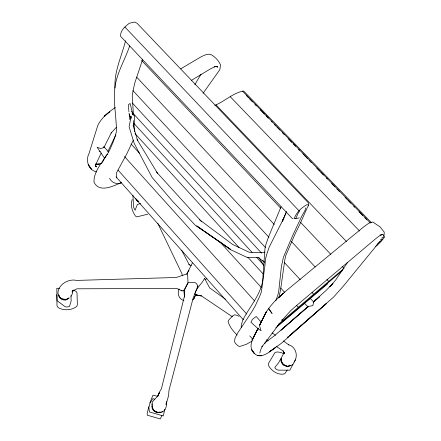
<?xml version="1.0" encoding="UTF-8"?>
<svg xmlns="http://www.w3.org/2000/svg" width="441" height="441" viewBox="0 0 441 441"><rect width="100%" height="100%" fill="white"/><g stroke="black" fill="none" stroke-linecap="round" stroke-linejoin="round"><path stroke-width="0.66" d="M184.492 293.59L184.399 297.052L184.084 290.729L188.191 282.747L194.272 282.328L196.118 283.249L197.921 285.878L193.208 297.868L168.947 390.489L168.622 395.511L166.169 404.188L166.577 401.784C166.836 405.918 165.893 410.747 161.549 412.385M281.115 358.759L280.917 360.909L281.727 363.009L283.15 365.005L287.207 366.78L289.23 366.273L290.586 365.424M281.402 358.406L281.204 360.556L282.014 362.662L283.442 364.657L287.504 366.432L290.426 365.363M281.501 358.29L281.297 360.44L282.113 362.541L283.535 364.536L287.091 366.146M95.581 166.533L95.818 164.074M131.021 117.67L131.164 116.363L129.097 126.688L134.174 143.358L152.156 177.514L173.07 201.829L195.363 225.296L230.604 249.43L205.28 231.834M133.369 126.628L134.714 117.13L134.555 115.994L131.572 111.292M151.891 404.667L152.354 401.839L157.123 396.768L159.328 392.782M152.36 403.873L151.936 406.255L152.206 408.515L153.622 410.703L155.563 412.065L157.779 412.793L160.309 412.445L162.415 411.602M204.227 278.574L204.585 278.359C202.055 283.712 196.587 287.521 194.95 293.612L195.027 294.483L195.826 294.979L201.388 295.85L195.539 294.775L201.708 296.076L232.385 316.77M73.019 290.569L72.186 294.141L70.962 296.363M164.851 409.276L163.225 415.94L149.405 411.955L148.876 407.478L149.885 403.454L152.79 398.631L154.747 399.199M165.987 404.612L166.312 403.278M278.944 297.124L280.493 290.332L284.875 259.529L285.801 255.471L295.277 233.482L299.83 224.408L307.041 208.113L308.733 205.247L308.38 202.866L137.101 23.29L134.753 22.05L129.279 23.257C125.244 26.537 120.073 30.517 120.608 36.333L292.229 218.455L293.061 218.83M148.81 406.745L147.178 413.366L147.283 415.185L160.248 418.95L161.985 415.394M259.832 352.998L260.603 349.956L262.434 346.009L261.904 346.929L278.624 324.741M125.547 40.804C121.655 56.387 113.965 71.679 115.018 88.04M104.908 157.977L106.154 155.508L107.472 154.245M277.593 295.801L278.602 292.466L281.386 266.673L283.387 257.263L292.78 235.296L301.986 215.754L304.946 210.611L305.8 207.893M383.549 236.122L384.216 233.962L384.155 231.977L379.944 226.817L372.827 222.032C369.007 222.187 366.102 225.329 363.119 227.341L283.624 292.907L278.42 297.846L283.508 293.237C276.623 298.805 270.449 305.37 265.691 312.856L259.655 325.067M277.422 296.358L275.774 300.74M132.184 199.569C130.205 205.148 132.184 211.553 135.574 216.178L136.842 216.884L147.674 214.199M149.857 402.82L152.977 395.136L157.861 396.431M142.669 59.303L134.676 83.355L132.89 91.618L132.239 95.995L133.469 115.151M129.693 45.87C124.919 60.07 116.573 73.2 114.781 88.305C113.21 102.692 116.529 117.201 116.418 131.644C115.134 136.627 113.513 141.544 111.314 146.197C106.893 158.562 93.509 168.71 94.005 182.155C99.297 193.23 113.144 186.163 121.088 182.679M294.125 362.105C298.469 355.87 296.027 346.858 288.497 344.708L288.899 344.934L283.315 340.915M159.355 392.727L158.005 396.012L159.223 392.479L161.417 388.797L184.437 296.165L184.084 290.729M281.044 206.79L268.58 236.839L266.022 244.011L264.914 249.027L262.665 280.972C260.096 295.817 248.967 307.57 242.462 320.723L241.106 326.346L241.69 327.387M282.301 221.768L286.374 212.038M286.545 211.498L282.56 220.671L283.833 218.063L269.291 246.921L266.981 253.553L265.443 259.137L265.041 264.639L261.386 291.903L259.611 296.556L255.041 306.291L251.53 312.261L237.583 333.098L235.025 338.175L234.507 341.665L235.439 343.335L237.738 345.678L239.65 346.488L246.205 344.393L251.993 341.147M133.27 140.199L126.832 153.788L116.385 173.081L116.485 178.026M95.703 164.669L101.265 152.988M103.944 147.465L111.386 132.68L111.104 133.033L116.341 127.311M308.733 205.247L307.008 204.624C301.407 207.65 296.358 212.441 294.213 218.543L295.69 218.719L298.149 213.196L299.792 210.831M115.878 134.847L107.836 151.495M258.15 328.121L253.018 338.501L258.123 328.231M102.351 162.547L104.787 157.635M259.931 324.609L266.237 311.93L259.766 324.863M257.913 328.556C254.474 335.755 246.613 346.224 254.303 353.428C260.703 359.9 269.815 351.582 275.267 347.712L269.264 351.896L281.408 343.296L326.616 303.342L303.81 323.214M186.686 274.263L192.359 262.996M197.314 287.008L197.921 285.878M295.409 359.85L289.858 370.153L278.232 370.159L276.744 369.536L275.234 368.406L274.897 367.325L278.48 362.937L284.125 352.712L283.326 353.699M287.207 370.054L284.765 373.786C278.425 375.693 271.65 371.079 268.608 365.71L268.508 363.373L275.079 352.409L277.4 351.951L280.652 352.414L283.949 353.798M192.745 299.908A7.58 6.609 27.6 0 0 193.649 299.004L195.826 294.979M383.262 234.871L384.221 235.858L384.243 237.203C382.127 240.775 378.951 243.746 375.693 246.293M194.801 84.678L201.035 74.121M347.508 262.494L335.684 279.996L329.78 286.804L332.961 283.359L326.434 290.112L313.176 302.118M72.175 292.041L73.223 290.558L72.026 291.347L76.96 288.8L176.852 288.447L182.122 290.895L183.886 290.503L187.987 282.521L187.612 273.646L176.312 277.483L76.525 280.415C68.311 278.392 57.628 284.847 57.947 293.767M203.047 93.31L219.822 69.717L220.55 64.915C218.582 60.367 214.999 56.801 210.704 54.392C206.934 53.565 203.433 55.638 200.22 57.313L180.705 68.868M187.557 272.532L189.035 270.476M380.396 240.841L343.115 286.402L333.517 297.151L289.285 335.877L302.774 324.118M281.59 320.712L290.867 310.503L296.198 305.839L375.539 238.829L379.629 235.731L382.794 234.232L381.768 234.7M68.95 297.907L65.974 299.665C62.876 299.891 59.48 298.381 58.719 295.139M69.215 297.978L65.852 300.078C62.324 300.475 58.328 298.061 58.51 294.208M308.507 306.186L281.022 330.149L308.408 306.385M278.376 324.295L343.115 269.153M308.391 306.308L274.274 335.877L265.554 342.31M342.255 270.73L277.18 326.213M275.774 327.834L327.487 283.932M377.182 244.303L381.619 240.323L382.386 238.79L380.55 239.562M381.934 237.991L383.427 236.927L384.243 237.203M205.148 279.721L206.835 278.541M115.079 107.731L115.151 107.681C108.177 112.295 101.402 117.907 97.737 125.597L88.939 153.755C85.245 160.618 88.746 170.463 96.728 171.924M290.917 365.622L292.934 364.316M290.525 365.247L287.598 366.317M214.844 105.57L216.007 104.848C225.296 100.862 233.537 92.66 243.641 91.017L371.311 222.551M191.405 80.383L210.258 69L215.214 66.536M103.977 147.206L102.262 148.148L100.548 148.49L97.13 147.266L104.754 158.534M260.752 323.639L259.821 324.124L259.71 326.406L261.078 330.717L258.343 328.975L250.874 322.2L252.583 319.24L256.204 316.5L261.337 322.382M68.212 298.452L66.012 299.527L61.922 298.805M376.614 245.135L377.821 244.705M121.633 182.822C117.102 184.735 111.727 182.916 109.589 178.351M101.838 163.324L98.111 164.239L95.62 164.344L99.434 164.085L95.454 164.129M295.69 218.719L299.252 217.843M140.618 203.626L137.41 204.381L135.029 210.28L133.562 207.132L132.934 195.346M214.227 66.878L217.584 66.337M159.951 412.087L158.054 412.352L155.833 411.618L153.887 410.257L152.47 408.068L152.2 405.803M160.513 412.115L157.983 412.462L155.761 411.729L153.821 410.367L152.404 408.179L152.134 405.918M265.052 252.147L260.488 252.561L249.154 252.224L232.716 244.529L199.492 219.712M59.441 288.309L56.79 288.276L57.115 300.773L65.014 306.589L66.459 307.024L69.259 306.622L69.623 306.06L71.161 300.883L70.979 295.646M260.124 355.672L261.436 355.749L257.5 355.512M380.076 234.81L381.245 235.152M239.05 316.302L236.299 315.078L234.43 314.857L232.986 315.585L228.857 319.912L228.074 321.417C229.43 326.715 233.261 331.301 237.159 335.066M188.825 264.462L191.256 265.669M73.669 290.018L76.155 291.507L77.01 292.973L77.357 304.698L76.85 306.313C71.817 310.442 63.68 310.888 58.14 307.575L57.016 305.927L56.757 294.544M181.053 290.172L182.122 290.895M266.463 339.768L268.172 340.915M276.121 346.284L282.94 350.882L284.61 353.671L283.15 350.904M198.527 227.137L196.835 225.968L230.919 249.838L247.241 257.494L258.211 257.516L264.606 262.329M199.652 227.92L203.593 230.66M216.509 66.486L217.551 67.23L216.559 66.332M225.792 299.489L209.596 287.83L204.585 278.359M272.141 332.872L275.493 335.287M262.604 260.521L264.12 261.844M136.644 199.674L138.309 201.162M136.594 199.823L138.254 201.316M138.088 201.769L136.429 200.275L135.817 198.467M99.517 151.175L100.146 151.737M61.382 298.623L59.59 296.942L58.752 295.001M251.817 339.245L252.809 340.187M304.318 303.221L308.127 306.953L308.496 306.379L312.796 305.657L313.722 301.947L310.431 298.629M242.489 91.094L370.418 223.036M246.265 95.443L248.663 97.919M249.623 98.905L252.5 101.877M254.898 104.352L256.337 105.834M260.173 109.792L264.49 114.241M265.929 115.729L268.326 118.199M271.204 121.17L272.163 122.157M274.561 124.632L276 126.115M276.959 127.107L279.837 130.073M282.234 132.548L284.153 134.527M288.469 138.981L291.826 142.443M293.265 143.926L295.663 146.401M298.54 149.367L299.5 150.359M302.857 153.821L307.653 158.766M309.571 160.745L311.489 162.723M316.765 168.164L319.642 171.136M320.601 172.122L323.479 175.094M326.357 178.059L327.316 179.052M331.632 183.5L334.989 186.962M336.907 188.941L339.305 191.416M345.06 197.353L346.979 199.332M347.938 200.319L350.815 203.29M353.693 206.256L354.652 207.248M358.968 211.702L362.805 215.655M364.724 217.634L366.642 219.612M230.279 96.75L359.58 231.056M216.007 104.848L346.444 241.536M124.858 26.984L298.976 210.743M249.716 335.893L252.858 339.217M300.558 222.319L330.816 254.369M342.166 266.392L344.057 268.393M141.555 60.428L280.779 208.284M291.22 241.31L315.166 266.948M326.908 279.517L328.782 281.523M136.688 77.125L274.269 224.497M132.939 90.62L268.971 237.324M284.379 262.538L300.282 279.743M311.974 292.389L313.843 294.417M132.372 103.012L265.361 247.451M103.679 146.561L108.706 152.013M133.05 113.348L261.568 253.162M133.91 123.386L252.092 252.417M256.75 257.494L263.729 265.113M280.697 288.028L284.875 292.598M296.484 305.293L298.342 307.322M134.968 133.529L239.005 247.5M247.831 257.169L263.619 274.467M131.038 143.959L139.814 153.628M156.445 171.951L201.719 221.829M219.739 241.679L261.32 287.482M281.931 319.604L282.857 320.629M124.516 156.555L254.7 301.054M118.05 170.094L246.817 314.146M116.077 176.885L243.421 319.824M264.589 343.065L265.118 343.743M95.559 165.673L96.496 166.919L95.609 165.513M258.013 328.457L258.343 328.975M258.906 257.55L263.834 265.504M157.586 173.39L137.107 139.643L137.575 140.558L133.16 125.553L133.325 126.672M181.753 250.427L189.41 265.063M131.126 118.298L129.268 114.61L129.026 113.094M283.144 350.942L284.004 352.723M132.102 113.188L132.967 114.985L130.128 103.442L128.397 104.782L128.755 109.914M157.878 223.521L181.94 273.696L182.298 275.691M130.916 118.21L129.268 114.61L129.852 119.743M128.811 110.509L128.926 111.7M133.832 120.608L134.555 131.523M183.897 300.652A7.585 6.615 27.4 0 1 178.302 293.723A10.54 9.184 27.7 0 1 179.14 289.053M194.845 296.33A10.551 9.2 27.2 0 1 193.649 299.004M104.572 115.994L104.28 116.336L109.781 111.683L104.572 115.994M288.26 336.764L287.223 337.663L288.254 336.77M319.775 296.517L313.573 301.903L319.775 296.517M91.237 168.997L88.194 164.543L91.237 168.997M272.009 313.397L268.701 308.617L272.009 313.397M254.303 353.428L251.723 349.696L254.303 353.428"/></g></svg>
